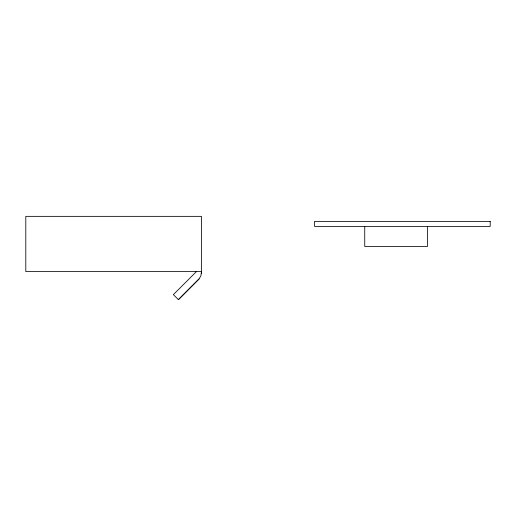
<?xml version="1.0" encoding="UTF-8"?>
<svg xmlns="http://www.w3.org/2000/svg" width="516" height="516" viewBox="0 0 516 516"><rect width="100%" height="100%" fill="white"/><g stroke="black" fill="none" stroke-linecap="round" stroke-linejoin="round"><path stroke-width="0.77" d="M201.395 273.732L201.453 216.352L25.8 216.352L25.8 271.558L201.453 271.558L200.879 275.834L199.053 278.943L178.388 299.648L173.363 294.623L196.435 271.558M178.388 299.648L199.053 278.943M427.467 226.395L427.467 246.467L364.735 246.467L364.735 226.395M490.2 221.377L314.547 221.377L314.547 226.395L490.2 226.395L490.2 221.377"/></g></svg>
